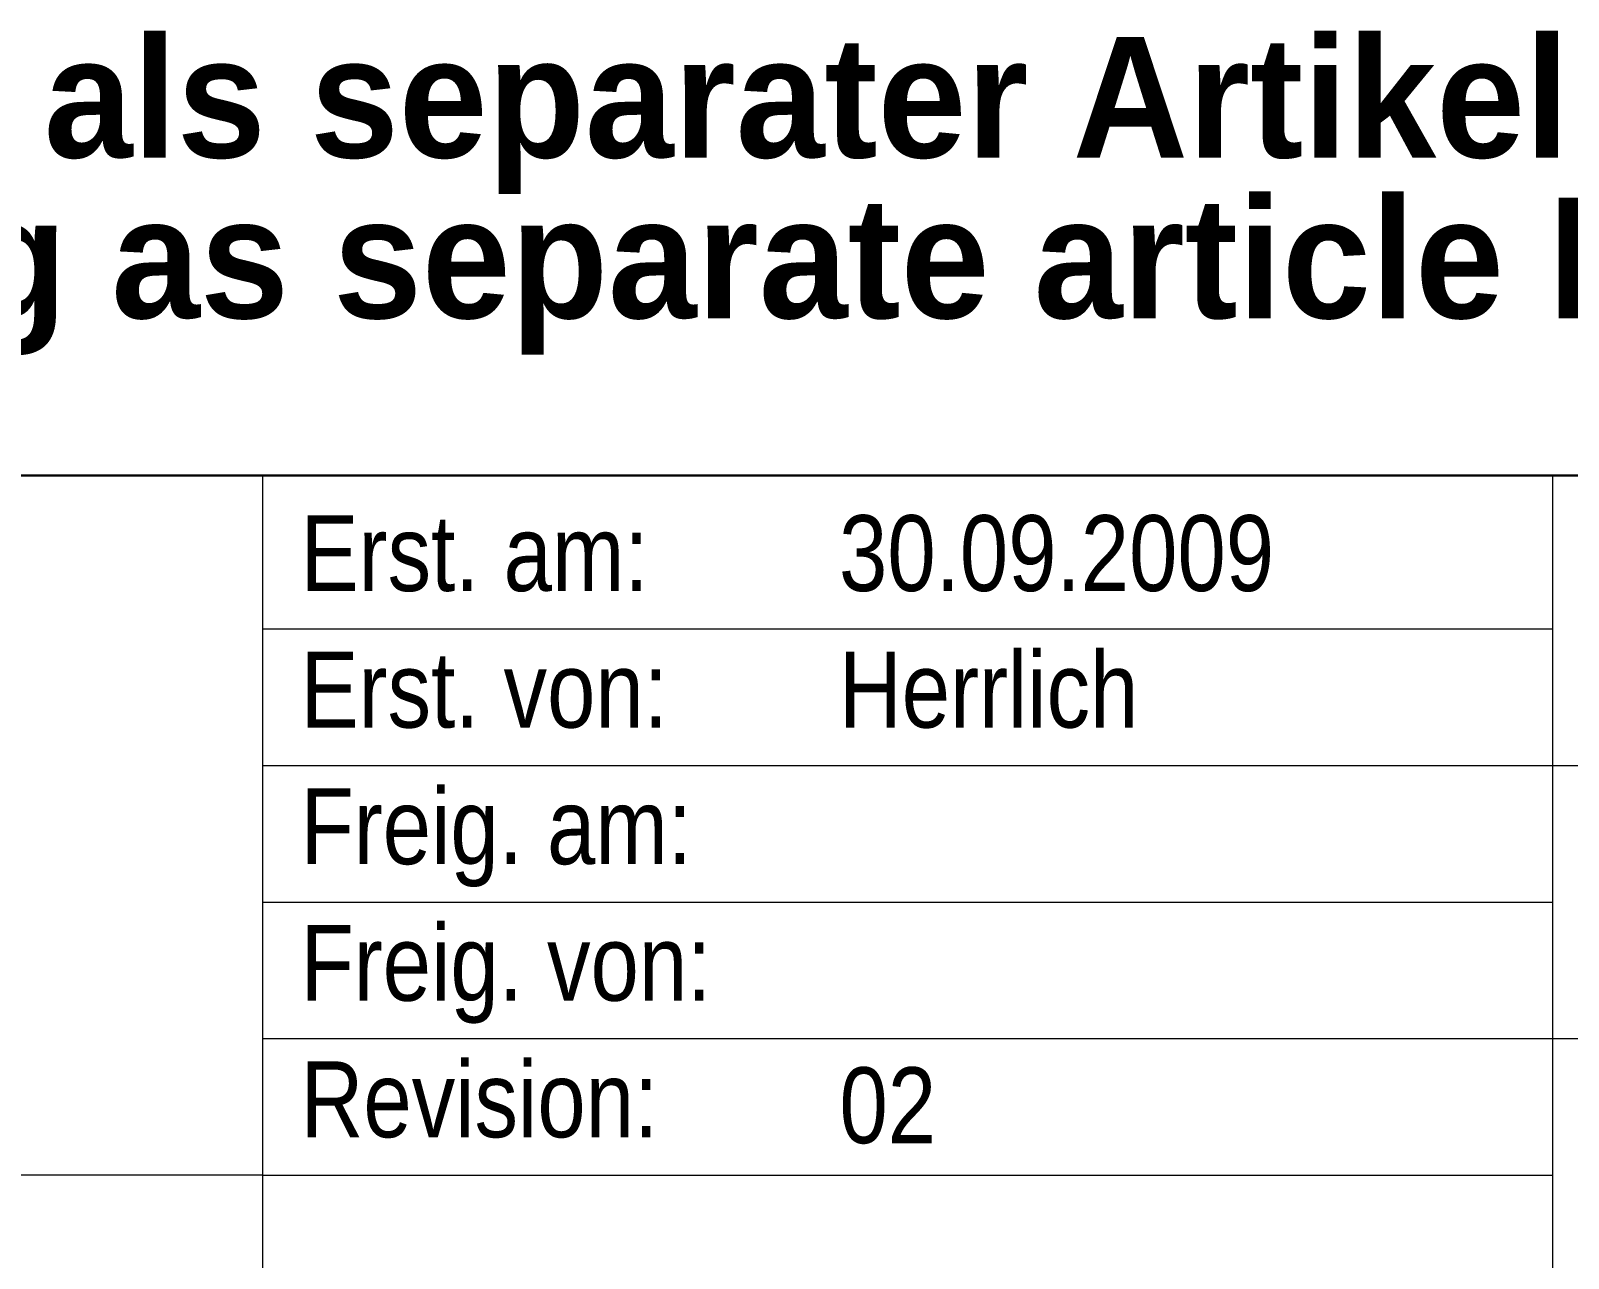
# Model space of a CAD drawing. Header units: millimetres. Extents: x 0 to 1188, y 0 to 841.
# Drawn here: x 1047.69 to 1088.2, y 32.36 to 64.72 of the extents above; entities that cross this region are included whole.
import ezdxf

# ---------------------------------------------------------------- set-up
doc = ezdxf.new("R2010")
doc.units = ezdxf.units.MM
doc.linetypes.add('SLD-Durchgehend', pattern=[0])
doc.styles.add('SLDTEXTSTYLE0', font='arialbd.ttf', dxfattribs={"width": 0.948})
doc.styles.add('SLDTEXTSTYLE5', font='ARIALN.TTF')

# ---------------------------------------------------------------- blocks, each defined once
blk = doc.blocks.new('SW_NOTE_7')
at = {"color": 0, "char_height": 3.175, "attachment_point": 2, "style": 'SLDTEXTSTYLE0'}
for s, insert in [('Hinweis: Zwischenring als separater Artikel B 90 06 7..', (55.314, 4.093)), ('Note: intermediate ring as separate article B 90 06 7..', (55.107, -0.141))]:
    blk.add_mtext(s, dxfattribs=dict(at, insert=insert))

msp = doc.modelspace()

# ---------------------------------------------------------------- linework, layer by layer
at = {"color": 7, "linetype": 'SLD-Durchgehend', "lineweight": 30}
for p, q in [((998.799, 53), (1053.799, 53)), ((1053.799, 53), (1183.799, 53))]:
    msp.add_line(p, q, dxfattribs=at)
at = {"color": 7, "linetype": 'SLD-Durchgehend', "lineweight": 0}
for p, q in [((1053.799, 5), (1053.799, 53)), ((1087.799, 5), (1087.799, 53)), ((1053.799, 48.95), (1087.799, 48.95)), ((1053.799, 45.35), (1166.799, 45.35)), ((1053.799, 41.75), (1087.799, 41.75)), ((1053.799, 38.15), (1183.799, 38.15)), ((1053.799, 34.55), (998.799, 34.55)), ((1053.799, 34.55), (1087.799, 34.55))]:
    msp.add_line(p, q, dxfattribs=at)

# ---------------------------------------------------------------- block references
msp.add_blockref('SW_NOTE_7', (1000.326, 60.459))

# ---------------------------------------------------------------- texts
at = {"color": 7, "linetype": 'Continuous', "lineweight": 0, "char_height": 2, "attachment_point": 1, "style": 'SLDTEXTSTYLE5'}
for s, insert in [('Erst. am:', (1054.799, 51.95)), ('30.09.2009', (1068.986, 51.95)), ('Erst. von:', (1054.799, 48.35)), ('Herrlich', (1068.986, 48.35)), ('Freig. am:', (1054.799, 44.75)), ('Freig. von:', (1054.799, 41.15)), ('Revision:', (1054.799, 37.55)), ('02', (1068.998, 37.394))]:
    msp.add_mtext(s, dxfattribs=dict(at, insert=insert))

doc.saveas('drawing.dxf')
